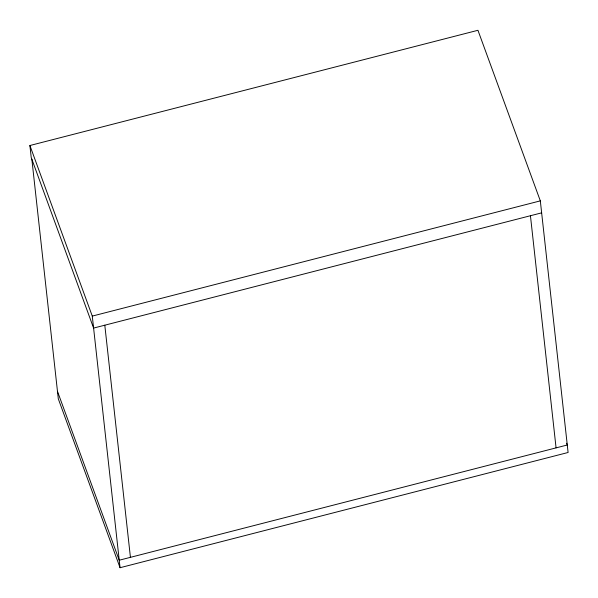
<?xml version="1.0" encoding="UTF-8"?>
<svg xmlns="http://www.w3.org/2000/svg" width="598" height="598" viewBox="0 0 598 598"><rect width="100%" height="100%" fill="white"/><g stroke="black" fill="none" stroke-linecap="round" stroke-linejoin="round"><path stroke-width="0.9" d="M541.646 212.851L93.602 328.078L31.223 157.498L29.9 145.516L477.944 30.289L540.323 200.868L568.1 452.484L120.056 567.711L58.298 398.821L31.844 159.188M120.056 567.711L92.279 316.095L540.323 200.868M566.635 443.245L567.27 444.994L119.226 560.221L57.468 391.331M29.9 145.516L92.279 316.095M530.441 215.729L556.073 447.872M104.799 325.2L130.431 557.343"/></g></svg>
